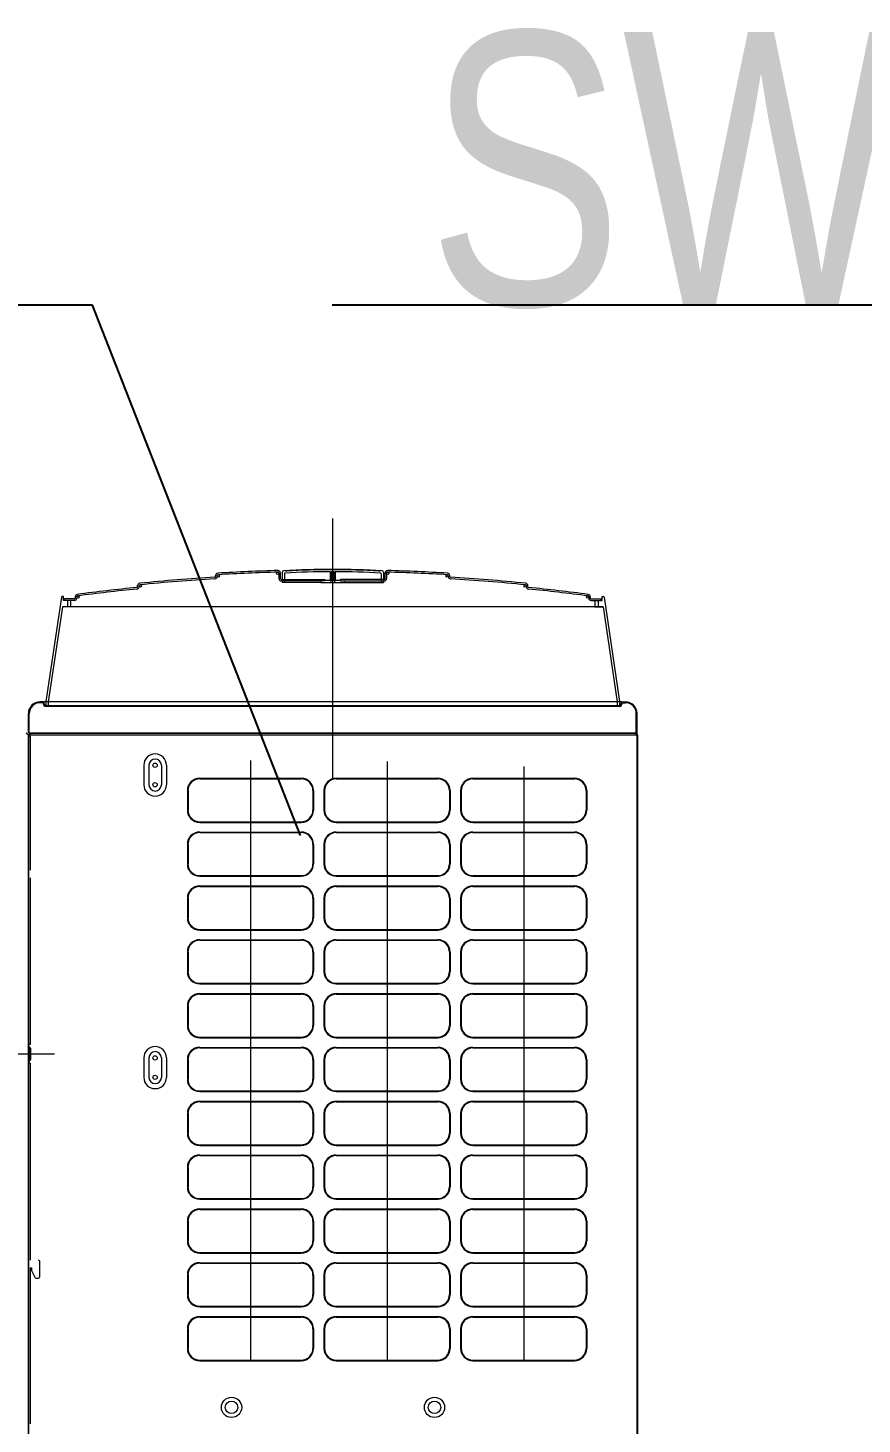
# Model space of a CAD drawing. Extents: x -562219 to -386232, y -244737 to -38219.
# Drawn here: x -458031 to -456963, y -193716 to -191927 of the extents above; entities that cross this region are included whole.
import ezdxf

# ---------------------------------------------------------------- set-up
doc = ezdxf.new("R2010")
doc.units = 0
doc.header["$LTSCALE"] = 1000
doc.header["$MEASUREMENT"] = 0
doc.layers.get('0').update_dxf_attribs({"linetype": 'CONTINUOUS'})
doc.layers.add('SYTM$0$FQCA-OUAC', color=5, linetype='CONTINUOUS', lineweight=18)
doc.layers.add('VRV-DIM', color=3, linetype='CONTINUOUS')
doc.styles.add('HZF', font='ROS', dxfattribs={"width": 0.8, "bigfont": 'JD'})

# ---------------------------------------------------------------- blocks, each defined once
blk = doc.blocks.new('SYTM$0$1')
for p, q in [((389.3, 595.3), (389.3, 927.9)), ((324.4, 859), (324.4, 846)), ((329.4, 861.2), (329.4, 860.1)), ((329.9, 860.7), (329.4, 860.1)), ((386.1, 859.9), (386.1, 849)), ((387.7, 859.9), (387.7, 849)), ((390.9, 859.9), (390.9, 849)), ((392.5, 859.9), (392.5, 849)), ((448.8, 860.7), (449.3, 860.1)), ((449.3, 861.2), (449.3, 860.1)), ((454.3, 859), (454.3, 846)), ((139.5, 840.6), (139.5, 842)), ((141.5, 840.6), (141.5, 842)), ((239.4, 853.7), (239.4, 854.9)), ((241.4, 853.7), (241.4, 854.9)), ((320.4, 858.3), (320.4, 851)), ((322.4, 851), (322.4, 858.2)), ((323.4, 850), (379.3, 850)), ((379.3, 848), (323.4, 848)), ((374.3, 846), (324.4, 846)), ((327.4, 857.1), (327.4, 846)), ((374.3, 848), (374.3, 846)), ((374.3, 846), (404.3, 846)), ((379.3, 850), (379.3, 848)), ((379.3, 849), (399.3, 849)), ((386.1, 849), (392.5, 849)), ((386.8, 849), (386.8, 846)), ((391.8, 846), (391.8, 849)), ((455.3, 850), (399.3, 850)), ((399.3, 850), (399.3, 848)), ((399.3, 848), (455.3, 848)), ((404.3, 848), (404.3, 846)), ((404.3, 846), (454.3, 846)), ((451.3, 857.1), (451.3, 846)), ((456.3, 851), (456.3, 858.2)), ((458.3, 858.3), (458.3, 851)), ((537.2, 853.7), (537.2, 854.9)), ((539.2, 853.7), (539.2, 854.9)), ((637.2, 840.6), (637.2, 842)), ((639.2, 840.6), (639.2, 842)), ((41.9, 827.1), (22.1, 693.6)), ((44.6, 828), (42.9, 828)), ((44.6, 823), (44.6, 828)), ((58.6, 823), (44.6, 823)), ((58.6, 825), (45.8, 825)), ((45.8, 823), (45.8, 825)), ((49.6, 823), (49.6, 815)), ((53.6, 823), (53.6, 815)), ((59.6, 827.7), (59.6, 826)), ((61.6, 827.7), (61.6, 826)), ((717.1, 827.7), (717.1, 826)), ((719.1, 827.7), (719.1, 826)), ((720.1, 825), (732.8, 825)), ((720.1, 823), (734.1, 823)), ((725.1, 823), (725.1, 815)), ((729.1, 823), (729.1, 815)), ((732.8, 823), (732.8, 825)), ((734.1, 823), (734.1, 828)), ((734.1, 828), (735.7, 828)), ((736.7, 827.1), (756.6, 693.6)), ((43.2, 815), (25.1, 693.3)), ((735.5, 815), (43.2, 815)), ((724.6, 815), (735.5, 815)), ((735.5, 815), (753.6, 693.3)), ((759.6, 693.1), (14.7, 693.1)), ((18.4, 692.1), (14.7, 692.1)), ((20.4, 687.1), (18.4, 692.1)), ((21.1, 688.1), (19.1, 693.1)), ((758.3, 687.1), (20.4, 687.1)), ((757.6, 688.1), (21.1, 688.1)), ((22.1, 693.6), (22.1, 688.1)), ((25.1, 693.3), (25.1, 688.1)), ((753.6, 693.3), (753.6, 688.1)), ((756.6, 693.6), (756.6, 688.1)), ((757.6, 688.1), (759.6, 693.1)), ((758.3, 687.1), (760.2, 692.1)), ((759.6, 693.1), (764, 693.1)), ((760.2, 692.1), (764, 692.1)), ((-0.3, 653.6), (-0.3, 678.1)), ((0.7, 653.6), (0.7, 678.1)), ((778, 653.6), (778, 678.1)), ((779, 653.6), (779, 678.1)), ((-0.8, 651.1), (-3.2, 653.1)), ((-0.8, 651.1), (1.4, 653.1)), ((-0.8, 651.1), (1.4, 653.1)), ((-0.8, 651.1), (-0.8, -879.8)), ((-0.8, 651.1), (779.5, 651.1)), ((-0.8, 651.1), (-0.8, -230.4)), ((-0.8, 651.1), (-0.8, -879.8)), ((-0.8, 649.1), (1.8, 649.1)), ((0, 650.7), (2.2, 652.7)), ((0, 650.7), (2.2, 652.7)), ((0, 650.7), (0, -879.8)), ((0, 650.7), (0, 649.1)), ((0, 649.1), (0, 254.4)), ((1.4, 653.6), (779, 653.6)), ((1.4, 653.1), (779.5, 653.1)), ((1.8, 649.1), (1.8, 477.7)), ((778.7, 650.7), (776.5, 652.7)), ((779.7, 651.1), (777.3, 653.1)), ((779.5, 651.1), (777.3, 653.1)), ((778.7, 651.1), (778.7, -879.8)), ((778.7, 650.7), (778.7, -879.8)), ((779.5, 651.1), (779.5, -879.8)), ((779.7, 651.1), (779.7, -879.8)), ((147.4, 611.9), (147.4, 586.9)), ((153.9, 611.9), (153.9, 586.9)), ((169.9, 611.9), (169.9, 586.9)), ((176.4, 611.9), (176.4, 586.9)), ((284, 618.2), (284, -150.7)), ((458.9, 616.6), (458.9, -150.7)), ((633.8, 610.4), (633.8, -150.7)), ((219, 595.3), (349, 595.3)), ((219, 594.5), (349, 594.5)), ((393.9, 595.3), (523.8, 595.3)), ((393.9, 594.5), (523.8, 594.5)), ((568.8, 595.3), (698.7, 595.3)), ((568.8, 594.5), (698.7, 594.5)), ((203.3, 579.5), (203.3, 554.6)), ((204.1, 579.5), (204.1, 554.6)), ((363.9, 579.5), (363.9, 554.6)), ((364.7, 579.5), (364.7, 554.6)), ((378.1, 579.5), (378.1, 554.6)), ((378.9, 579.5), (378.9, 554.6)), ((538.8, 579.5), (538.8, 554.6)), ((539.6, 579.5), (539.6, 554.6)), ((553, 579.5), (553, 554.6)), ((553.8, 579.5), (553.8, 554.6)), ((713.7, 579.5), (713.7, 554.6)), ((714.5, 579.5), (714.5, 554.6)), ((219, 539.6), (349, 539.6)), ((219, 538.8), (349, 538.8)), ((393.9, 539.6), (523.8, 539.6)), ((393.9, 538.8), (523.8, 538.8)), ((568.8, 539.6), (698.7, 539.6)), ((568.8, 538.8), (698.7, 538.8)), ((219, 526.4), (349, 526.4)), ((219, 525.6), (349, 525.6)), ((393.9, 526.4), (523.8, 526.4)), ((393.9, 525.6), (523.8, 525.6)), ((568.8, 526.4), (698.7, 526.4)), ((568.8, 525.6), (698.7, 525.6)), ((203.3, 510.6), (203.3, 485.6)), ((204.1, 510.6), (204.1, 485.6)), ((363.9, 510.6), (363.9, 485.6)), ((364.7, 510.6), (364.7, 485.6)), ((378.1, 510.6), (378.1, 485.6)), ((378.9, 510.6), (378.9, 485.6)), ((538.8, 510.6), (538.8, 485.6)), ((539.6, 510.6), (539.6, 485.6)), ((553, 510.6), (553, 485.6)), ((553.8, 510.6), (553.8, 485.6)), ((713.7, 510.6), (713.7, 485.6)), ((714.5, 510.6), (714.5, 485.6)), ((1.8, 467.7), (1.8, 254.4)), ((219, 470.6), (349, 470.6)), ((219, 469.8), (349, 469.8)), ((393.9, 470.6), (523.8, 470.6)), ((393.9, 469.8), (523.8, 469.8)), ((568.8, 470.6), (698.7, 470.6)), ((568.8, 469.8), (698.7, 469.8)), ((219, 457.4), (349, 457.4)), ((219, 456.6), (349, 456.6)), ((393.9, 457.4), (523.8, 457.4)), ((393.9, 456.6), (523.8, 456.6)), ((568.8, 457.4), (698.7, 457.4)), ((568.8, 456.6), (698.7, 456.6)), ((203.3, 441.6), (203.3, 416.7)), ((204.1, 441.6), (204.1, 416.7)), ((363.9, 441.6), (363.9, 416.7)), ((364.7, 441.6), (364.7, 416.7)), ((378.1, 441.6), (378.1, 416.7)), ((378.9, 441.6), (378.9, 416.7)), ((538.8, 441.6), (538.8, 416.7)), ((539.6, 441.6), (539.6, 416.7)), ((553, 441.6), (553, 416.7)), ((553.8, 441.6), (553.8, 416.7)), ((713.7, 441.6), (713.7, 416.7)), ((714.5, 441.6), (714.5, 416.7)), ((219, 401.7), (349, 401.7)), ((219, 400.9), (349, 400.9)), ((393.9, 401.7), (523.8, 401.7)), ((393.9, 400.9), (523.8, 400.9)), ((568.8, 401.7), (698.7, 401.7)), ((568.8, 400.9), (698.7, 400.9)), ((219, 388.5), (349, 388.5)), ((219, 387.7), (349, 387.7)), ((393.9, 388.5), (523.8, 388.5)), ((393.9, 387.7), (523.8, 387.7)), ((568.8, 388.5), (698.7, 388.5)), ((568.8, 387.7), (698.7, 387.7)), ((203.3, 372.7), (203.3, 347.7)), ((204.1, 372.7), (204.1, 347.7)), ((363.9, 372.7), (363.9, 347.7)), ((364.7, 372.7), (364.7, 347.7)), ((378.1, 372.7), (378.1, 347.7)), ((378.9, 372.7), (378.9, 347.7)), ((538.8, 372.7), (538.8, 347.7)), ((539.6, 372.7), (539.6, 347.7)), ((553, 372.7), (553, 347.7)), ((553.8, 372.7), (553.8, 347.7)), ((713.7, 372.7), (713.7, 347.7)), ((714.5, 372.7), (714.5, 347.7)), ((219, 332.7), (349, 332.7)), ((219, 331.9), (349, 331.9)), ((393.9, 332.7), (523.8, 332.7)), ((393.9, 331.9), (523.8, 331.9)), ((568.8, 332.7), (698.7, 332.7)), ((568.8, 331.9), (698.7, 331.9)), ((219, 319.5), (349, 319.5)), ((219, 318.7), (349, 318.7)), ((393.9, 319.5), (523.8, 319.5)), ((393.9, 318.7), (523.8, 318.7)), ((568.8, 319.5), (698.7, 319.5)), ((568.8, 318.7), (698.7, 318.7)), ((203.3, 303.7), (203.3, 278.8)), ((204.1, 303.7), (204.1, 278.8)), ((363.9, 303.7), (363.9, 278.8)), ((364.7, 303.7), (364.7, 278.8)), ((378.1, 303.7), (378.1, 278.8)), ((378.9, 303.7), (378.9, 278.8)), ((538.8, 303.7), (538.8, 278.8)), ((539.6, 303.7), (539.6, 278.8)), ((553, 303.7), (553, 278.8)), ((553.8, 303.7), (553.8, 278.8)), ((713.7, 303.7), (713.7, 278.8)), ((714.5, 303.7), (714.5, 278.8)), ((1.8, 254.4), (-0.8, 254.4)), ((1.5, 249.4), (-0.8, 252.4)), ((0, 254.4), (0, 252.6)), ((2.3, 249.6), (0, 252.6)), ((219, 263.8), (349, 263.8)), ((219, 263), (349, 263)), ((219, 250.6), (349, 250.6)), ((393.9, 263.8), (523.8, 263.8)), ((393.9, 263), (523.8, 263)), ((393.9, 250.6), (523.8, 250.6)), ((568.8, 263.8), (698.7, 263.8)), ((568.8, 263), (698.7, 263)), ((568.8, 250.6), (698.7, 250.6)), ((-17.4, 242.4), (33.2, 242.4)), ((1.5, 235.4), (-0.8, 232.4)), ((2.3, 235.1), (0, 232.1)), ((1.5, 249.4), (1.5, 235.4)), ((1.5, 244.9), (2.3, 244.9)), ((1.5, 239.9), (2.3, 239.9)), ((2.3, 249.6), (2.3, 235.1)), ((147.4, 237.1), (147.4, 212.2)), ((153.9, 237.1), (153.9, 212.2)), ((169.9, 237.1), (169.9, 212.2)), ((176.4, 237.1), (176.4, 212.2)), ((203.3, 234.8), (203.3, 209.8)), ((204.1, 234.8), (204.1, 209.8)), ((219, 249.8), (349, 249.8)), ((363.9, 234.8), (363.9, 209.8)), ((364.7, 234.8), (364.7, 209.8)), ((378.1, 234.8), (378.1, 209.8)), ((378.9, 234.8), (378.9, 209.8)), ((393.9, 249.8), (523.8, 249.8)), ((538.8, 234.8), (538.8, 209.8)), ((539.6, 234.8), (539.6, 209.8)), ((553, 234.8), (553, 209.8)), ((553.8, 234.8), (553.8, 209.8)), ((568.8, 249.8), (698.7, 249.8)), ((713.7, 234.8), (713.7, 209.8)), ((714.5, 234.8), (714.5, 209.8)), ((1.8, 230.4), (-0.8, 230.4)), ((0, 230.4), (0, 232.1)), ((0, 230.4), (0, -230.4)), ((1.8, 230.4), (1.8, -21.9)), ((219, 194.8), (349, 194.8)), ((219, 194), (349, 194)), ((219, 181.6), (349, 181.6)), ((219, 180.8), (349, 180.8)), ((393.9, 194.8), (523.8, 194.8)), ((393.9, 194), (523.8, 194)), ((393.9, 181.6), (523.8, 181.6)), ((393.9, 180.8), (523.8, 180.8)), ((568.8, 194.8), (698.7, 194.8)), ((568.8, 194), (698.7, 194)), ((568.8, 181.6), (698.7, 181.6)), ((568.8, 180.8), (698.7, 180.8)), ((203.3, 165.8), (203.3, 140.9)), ((204.1, 165.8), (204.1, 140.9)), ((363.9, 165.8), (363.9, 140.9)), ((364.7, 165.8), (364.7, 140.9)), ((378.1, 165.8), (378.1, 140.9)), ((378.9, 165.8), (378.9, 140.9)), ((538.8, 165.8), (538.8, 140.9)), ((539.6, 165.8), (539.6, 140.9)), ((553, 165.8), (553, 140.9)), ((553.8, 165.8), (553.8, 140.9)), ((713.7, 165.8), (713.7, 140.9)), ((714.5, 165.8), (714.5, 140.9)), ((219, 125.9), (349, 125.9)), ((393.9, 125.9), (523.8, 125.9)), ((568.8, 125.9), (698.7, 125.9)), ((219, 125.1), (349, 125.1)), ((219, 112.7), (349, 112.7)), ((219, 111.9), (349, 111.9)), ((393.9, 125.1), (523.8, 125.1)), ((393.9, 112.7), (523.8, 112.7)), ((393.9, 111.9), (523.8, 111.9)), ((568.8, 125.1), (698.7, 125.1)), ((568.8, 112.7), (698.7, 112.7)), ((568.8, 111.9), (698.7, 111.9)), ((203.3, 96.9), (203.3, 71.9)), ((204.1, 96.9), (204.1, 71.9)), ((363.9, 96.9), (363.9, 71.9)), ((364.7, 96.9), (364.7, 71.9)), ((378.1, 96.9), (378.1, 71.9)), ((378.9, 96.9), (378.9, 71.9)), ((538.8, 96.9), (538.8, 71.9)), ((539.6, 96.9), (539.6, 71.9)), ((553, 96.9), (553, 71.9)), ((553.8, 96.9), (553.8, 71.9)), ((713.7, 96.9), (713.7, 71.9)), ((714.5, 96.9), (714.5, 71.9)), ((219, 56.9), (349, 56.9)), ((219, 56.1), (349, 56.1)), ((393.9, 56.9), (523.8, 56.9)), ((393.9, 56.1), (523.8, 56.1)), ((568.8, 56.9), (698.7, 56.9)), ((568.8, 56.1), (698.7, 56.1)), ((219, 43.7), (349, 43.7)), ((219, 42.9), (349, 42.9)), ((393.9, 43.7), (523.8, 43.7)), ((393.9, 42.9), (523.8, 42.9)), ((568.8, 43.7), (698.7, 43.7)), ((568.8, 42.9), (698.7, 42.9)), ((203.3, 27.9), (203.3, 2.9)), ((204.1, 27.9), (204.1, 2.9)), ((363.9, 27.9), (363.9, 2.9)), ((364.7, 27.9), (364.7, 2.9)), ((378.1, 27.9), (378.1, 2.9)), ((378.9, 27.9), (378.9, 2.9)), ((538.8, 27.9), (538.8, 2.9)), ((539.6, 27.9), (539.6, 2.9)), ((553, 27.9), (553, 2.9)), ((553.8, 27.9), (553.8, 2.9)), ((713.7, 27.9), (713.7, 2.9)), ((714.5, 27.9), (714.5, 2.9)), ((219, -12), (349, -12)), ((219, -12.8), (349, -12.8)), ((393.9, -12), (523.8, -12)), ((393.9, -12.8), (523.8, -12.8)), ((568.8, -12), (698.7, -12)), ((568.8, -12.8), (698.7, -12.8)), ((1.8, -31.9), (1.8, -231.7)), ((1.8, -31.9), (3.8, -31.9)), ((3.8, -31.9), (3.8, -34.9)), ((8.8, -44.9), (3.8, -34.9)), ((13.8, -22.9), (13.8, -43.9)), ((219, -25.2), (349, -25.2)), ((219, -26), (349, -26)), ((393.9, -25.2), (523.8, -25.2)), ((393.9, -26), (523.8, -26)), ((568.8, -25.2), (698.7, -25.2)), ((568.8, -26), (698.7, -26)), ((8.8, -44.9), (12.8, -44.9)), ((203.3, -41), (203.3, -66)), ((204.1, -41), (204.1, -66)), ((363.9, -41), (363.9, -66)), ((364.7, -41), (364.7, -66)), ((378.1, -41), (378.1, -66)), ((378.9, -41), (378.9, -66)), ((538.8, -41), (538.8, -66)), ((539.6, -41), (539.6, -66)), ((553, -41), (553, -66)), ((553.8, -41), (553.8, -66)), ((713.7, -41), (713.7, -66)), ((714.5, -41), (714.5, -66)), ((219, -81), (349, -81)), ((219, -81.8), (349, -81.8)), ((393.9, -81), (523.8, -81)), ((393.9, -81.8), (523.8, -81.8)), ((568.8, -81), (698.7, -81)), ((568.8, -81.8), (698.7, -81.8)), ((219, -94.2), (349, -94.2)), ((219, -95), (349, -95)), ((393.9, -94.2), (523.8, -94.2)), ((393.9, -95), (523.8, -95)), ((568.8, -94.2), (698.7, -94.2)), ((568.8, -95), (698.7, -95)), ((203.3, -110), (203.3, -135)), ((204.1, -110), (204.1, -135)), ((363.9, -110), (363.9, -135)), ((364.7, -110), (364.7, -135)), ((378.1, -110), (378.1, -135)), ((378.9, -110), (378.9, -135)), ((538.8, -110), (538.8, -135)), ((539.6, -110), (539.6, -135)), ((553, -110), (553, -135)), ((553.8, -110), (553.8, -135)), ((713.7, -110), (713.7, -135)), ((714.5, -110), (714.5, -135)), ((219, -149.9), (349, -149.9)), ((219, -150.7), (349, -150.7)), ((393.9, -149.9), (523.8, -149.9)), ((393.9, -150.7), (523.8, -150.7)), ((568.8, -149.9), (698.7, -149.9)), ((568.8, -150.7), (698.7, -150.7))]:
    blk.add_line(p, q)
for centre, radius in [((318.9, 857.7), 1.5), ((459.8, 857.7), 1.5), ((143, 841.6), 1.5), ((242.9, 854.4), 1.5), ((535.7, 854.4), 1.5), ((635.7, 841.6), 1.5), ((63.1, 827.3), 1.5), ((715.6, 827.3), 1.5), ((161.9, 611.9), 2.75), ((161.9, 586.9), 2.75), ((161.9, 237.1), 2.75), ((161.9, 212.2), 2.75), ((259.8, -210.5), 13), ((259.8, -210.5), 7.99), ((519.6, -210.5), 13), ((519.6, -210.5), 7.99)]:
    blk.add_circle(centre, radius)
for centre, radius, start, end in [((389.3, -1646), 2508.3, 91.6, 93.3615), ((389.3, -1646), 2506.3, 91.6, 93.3615), ((319.4, 858.2), 3, 0, 91.6), ((319.4, 858.2), 0.999, 0, 91.6), ((326.4, 859), 2, 93.6193, 180), ((389.3, -136.4), 999.3, 86.3807, 93.6193), ((389.3, -136.4), 996.3, 90.1839, 93.5113), ((389.3, -136.4), 998.8, 86.5872, 93.4128), ((389.3, -136.4), 996.3, 89.9081, 90.092), ((389.3, -136.4), 996.3, 86.4887, 89.8161), ((452.3, 859), 2, 0, 86.3807), ((459.3, 858.2), 3, 88.4, 180), ((459.3, 858.2), 0.999, 88.4, 180), ((389.3, -1646), 2506.3, 86.6385, 88.4), ((389.3, -1646), 2508.3, 86.6385, 88.4), ((138.5, 840.6), 0.999, 275.7599, 0), ((138.5, 840.6), 3, 275.7599, 0), ((142.5, 842), 3, 95.6655, 180), ((142.5, 842), 0.999, 95.6655, 180), ((389.3, -1646), 2503.3, 93.4545, 95.6655), ((389.3, -1646), 2501.3, 93.4545, 95.6655), ((238.4, 853.7), 0.999, 273.4545, 0), ((238.4, 853.7), 3, 273.4545, 0), ((242.4, 854.9), 3, 93.3615, 180), ((242.4, 854.9), 0.999, 93.3615, 180), ((323.4, 851), 3, 180, 270), ((323.4, 851), 3, 180, 270), ((323.4, 851), 0.999, 180, 270), ((323.4, 851), 0.999, 180, 270), ((328.4, 857.1), 0.999, 93.5113, 180), ((450.3, 857.1), 0.999, 0, 86.4887), ((455.3, 851), 3, 270, 0), ((455.3, 851), 0.999, 270, 0), ((536.2, 854.9), 0.999, 0, 86.6385), ((536.2, 854.9), 3, 0, 86.6385), ((540.2, 853.7), 3, 180, 266.5455), ((540.2, 853.7), 0.999, 180, 266.5455), ((389.3, -1646), 2501.3, 84.3345, 86.5455), ((389.3, -1646), 2503.3, 84.3345, 86.5455), ((636.2, 842), 0.999, 0, 84.3345), ((636.2, 842), 3, 0, 84.3345), ((640.2, 840.6), 3, 180, 264.2401), ((640.2, 840.6), 0.999, 180, 264.2401), ((42.9, 827), 0.999, 90, 171.5422), ((58.6, 826), 3, 270, 0), ((58.6, 826), 0.999, 270, 0), ((62.6, 827.7), 3, 97.5249, 180), ((62.6, 827.7), 0.999, 97.5249, 180), ((389.3, -1646), 2498.3, 95.7599, 97.5249), ((389.3, -1646), 2496.3, 95.7599, 97.5249), ((389.3, -1646), 2496.3, 82.4751, 84.2401), ((389.3, -1646), 2498.3, 82.4751, 84.2401), ((716.1, 827.7), 0.999, 0, 82.4751), ((716.1, 827.7), 3, 0, 82.4751), ((720.1, 826), 3, 180, 270), ((720.1, 826), 0.999, 180, 270), ((735.7, 827), 0.999, 8.4578, 90), ((14.7, 678.1), 15, 90, 180), ((14.7, 678.1), 14, 90, 180), ((764, 678.1), 15, 0, 90), ((764, 678.1), 14, 0, 90), ((161.9, 611.9), 14.5, 0, 180), ((161.9, 611.9), 7.99, 0, 180), ((219, 579.5), 15.8, 90, 180), ((219, 579.5), 15, 90, 180), ((349, 579.5), 15.8, 0, 90), ((349, 579.5), 15, 0, 90), ((393.9, 579.5), 15.8, 90, 180), ((393.9, 579.5), 15, 90, 180), ((523.8, 579.5), 15.8, 0, 90), ((523.8, 579.5), 15, 0, 90), ((568.8, 579.5), 15.8, 90, 180), ((568.8, 579.5), 15, 90, 180), ((698.7, 579.5), 15.8, 0, 90), ((698.7, 579.5), 15, 0, 90), ((161.9, 586.9), 14.5, 180, 0), ((161.9, 586.9), 7.99, 180, 0), ((219, 554.6), 15.8, 180, 270), ((219, 554.6), 15, 180, 270), ((349, 554.6), 15, 270, 0), ((349, 554.6), 15.8, 270, 0), ((393.9, 554.6), 15.8, 180, 270), ((393.9, 554.6), 15, 180, 270), ((523.8, 554.6), 15, 270, 0), ((523.8, 554.6), 15.8, 270, 0), ((568.8, 554.6), 15.8, 180, 270), ((568.8, 554.6), 15, 180, 270), ((698.7, 554.6), 15, 270, 0), ((698.7, 554.6), 15.8, 270, 0), ((219, 510.6), 15.8, 90, 180), ((219, 510.6), 15, 90, 180), ((349, 510.6), 15.8, 0, 90), ((349, 510.6), 15, 0, 90), ((393.9, 510.6), 15.8, 90, 180), ((393.9, 510.6), 15, 90, 180), ((523.8, 510.6), 15.8, 0, 90), ((523.8, 510.6), 15, 0, 90), ((568.8, 510.6), 15.8, 90, 180), ((568.8, 510.6), 15, 90, 180), ((698.7, 510.6), 15.8, 0, 90), ((698.7, 510.6), 15, 0, 90), ((219, 485.6), 15.8, 180, 270), ((219, 485.6), 15, 180, 270), ((349, 485.6), 15, 270, 0), ((349, 485.6), 15.8, 270, 0), ((393.9, 485.6), 15.8, 180, 270), ((393.9, 485.6), 15, 180, 270), ((523.8, 485.6), 15, 270, 0), ((523.8, 485.6), 15.8, 270, 0), ((568.8, 485.6), 15.8, 180, 270), ((568.8, 485.6), 15, 180, 270), ((698.7, 485.6), 15, 270, 0), ((698.7, 485.6), 15.8, 270, 0), ((219, 441.6), 15.8, 90, 180), ((219, 441.6), 15, 90, 180), ((349, 441.6), 15.8, 0, 90), ((349, 441.6), 15, 0, 90), ((393.9, 441.6), 15.8, 90, 180), ((393.9, 441.6), 15, 90, 180), ((523.8, 441.6), 15.8, 0, 90), ((523.8, 441.6), 15, 0, 90), ((568.8, 441.6), 15.8, 90, 180), ((568.8, 441.6), 15, 90, 180), ((698.7, 441.6), 15.8, 0, 90), ((698.7, 441.6), 15, 0, 90), ((219, 416.7), 15.8, 180, 270), ((219, 416.7), 15, 180, 270), ((349, 416.7), 15, 270, 0), ((349, 416.7), 15.8, 270, 0), ((393.9, 416.7), 15.8, 180, 270), ((393.9, 416.7), 15, 180, 270), ((523.8, 416.7), 15, 270, 0), ((523.8, 416.7), 15.8, 270, 0), ((568.8, 416.7), 15.8, 180, 270), ((568.8, 416.7), 15, 180, 270), ((698.7, 416.7), 15, 270, 0), ((698.7, 416.7), 15.8, 270, 0), ((219, 372.7), 15.8, 90, 180), ((219, 372.7), 15, 90, 180), ((349, 372.7), 15.8, 0, 90), ((349, 372.7), 15, 0, 90), ((393.9, 372.7), 15.8, 90, 180), ((393.9, 372.7), 15, 90, 180), ((523.8, 372.7), 15.8, 0, 90), ((523.8, 372.7), 15, 0, 90), ((568.8, 372.7), 15.8, 90, 180), ((568.8, 372.7), 15, 90, 180), ((698.7, 372.7), 15.8, 0, 90), ((698.7, 372.7), 15, 0, 90), ((219, 347.7), 15.8, 180, 270), ((219, 347.7), 15, 180, 270), ((349, 347.7), 15, 270, 0), ((349, 347.7), 15.8, 270, 0), ((393.9, 347.7), 15.8, 180, 270), ((393.9, 347.7), 15, 180, 270), ((523.8, 347.7), 15, 270, 0), ((523.8, 347.7), 15.8, 270, 0), ((568.8, 347.7), 15.8, 180, 270), ((568.8, 347.7), 15, 180, 270), ((698.7, 347.7), 15, 270, 0), ((698.7, 347.7), 15.8, 270, 0), ((219, 303.7), 15.8, 90, 180), ((219, 303.7), 15, 90, 180), ((349, 303.7), 15.8, 0, 90), ((349, 303.7), 15, 0, 90), ((393.9, 303.7), 15.8, 90, 180), ((393.9, 303.7), 15, 90, 180), ((523.8, 303.7), 15.8, 0, 90), ((523.8, 303.7), 15, 0, 90), ((568.8, 303.7), 15.8, 90, 180), ((568.8, 303.7), 15, 90, 180), ((698.7, 303.7), 15.8, 0, 90), ((698.7, 303.7), 15, 0, 90), ((219, 278.8), 15.8, 180, 270), ((219, 278.8), 15, 180, 270), ((349, 278.8), 15, 270, 0), ((349, 278.8), 15.8, 270, 0), ((393.9, 278.8), 15.8, 180, 270), ((393.9, 278.8), 15, 180, 270), ((523.8, 278.8), 15, 270, 0), ((523.8, 278.8), 15.8, 270, 0), ((568.8, 278.8), 15.8, 180, 270), ((568.8, 278.8), 15, 180, 270), ((698.7, 278.8), 15, 270, 0), ((698.7, 278.8), 15.8, 270, 0), ((161.9, 237.1), 14.5, 0, 180), ((219, 234.8), 15.8, 90, 180), ((349, 234.8), 15.8, 0, 90), ((393.9, 234.8), 15.8, 90, 180), ((523.8, 234.8), 15.8, 0, 90), ((568.8, 234.8), 15.8, 90, 180), ((698.7, 234.8), 15.8, 0, 90), ((161.9, 237.1), 7.99, 0, 180), ((219, 234.8), 15, 90, 180), ((349, 234.8), 15, 0, 90), ((393.9, 234.8), 15, 90, 180), ((523.8, 234.8), 15, 0, 90), ((568.8, 234.8), 15, 90, 180), ((698.7, 234.8), 15, 0, 90), ((161.9, 212.2), 14.5, 180, 0), ((161.9, 212.2), 7.99, 180, 0), ((219, 209.8), 15.8, 180, 270), ((219, 209.8), 15, 180, 270), ((349, 209.8), 15, 270, 0), ((349, 209.8), 15.8, 270, 0), ((393.9, 209.8), 15.8, 180, 270), ((393.9, 209.8), 15, 180, 270), ((523.8, 209.8), 15, 270, 0), ((523.8, 209.8), 15.8, 270, 0), ((568.8, 209.8), 15.8, 180, 270), ((568.8, 209.8), 15, 180, 270), ((698.7, 209.8), 15, 270, 0), ((698.7, 209.8), 15.8, 270, 0), ((219, 165.8), 15.8, 90, 180), ((219, 165.8), 15, 90, 180), ((349, 165.8), 15.8, 0, 90), ((349, 165.8), 15, 0, 90), ((393.9, 165.8), 15.8, 90, 180), ((393.9, 165.8), 15, 90, 180), ((523.8, 165.8), 15.8, 0, 90), ((523.8, 165.8), 15, 0, 90), ((568.8, 165.8), 15.8, 90, 180), ((568.8, 165.8), 15, 90, 180), ((698.7, 165.8), 15.8, 0, 90), ((698.7, 165.8), 15, 0, 90), ((219, 140.9), 15.8, 180, 270), ((219, 140.9), 15, 180, 270), ((349, 140.9), 15, 270, 0), ((349, 140.9), 15.8, 270, 0), ((393.9, 140.9), 15.8, 180, 270), ((393.9, 140.9), 15, 180, 270), ((523.8, 140.9), 15, 270, 0), ((523.8, 140.9), 15.8, 270, 0), ((568.8, 140.9), 15.8, 180, 270), ((568.8, 140.9), 15, 180, 270), ((698.7, 140.9), 15, 270, 0), ((698.7, 140.9), 15.8, 270, 0), ((219, 96.9), 15.8, 90, 180), ((219, 96.9), 15, 90, 180), ((349, 96.9), 15.8, 0, 90), ((349, 96.9), 15, 0, 90), ((393.9, 96.9), 15.8, 90, 180), ((393.9, 96.9), 15, 90, 180), ((523.8, 96.9), 15.8, 0, 90), ((523.8, 96.9), 15, 0, 90), ((568.8, 96.9), 15.8, 90, 180), ((568.8, 96.9), 15, 90, 180), ((698.7, 96.9), 15.8, 0, 90), ((698.7, 96.9), 15, 0, 90), ((219, 71.9), 15.8, 180, 270), ((219, 71.9), 15, 180, 270), ((349, 71.9), 15, 270, 0), ((349, 71.9), 15.8, 270, 0), ((393.9, 71.9), 15.8, 180, 270), ((393.9, 71.9), 15, 180, 270), ((523.8, 71.9), 15, 270, 0), ((523.8, 71.9), 15.8, 270, 0), ((568.8, 71.9), 15.8, 180, 270), ((568.8, 71.9), 15, 180, 270), ((698.7, 71.9), 15, 270, 0), ((698.7, 71.9), 15.8, 270, 0), ((219, 27.9), 15.8, 90, 180), ((219, 27.9), 15, 90, 180), ((349, 27.9), 15.8, 0, 90), ((349, 27.9), 15, 0, 90), ((393.9, 27.9), 15.8, 90, 180), ((393.9, 27.9), 15, 90, 180), ((523.8, 27.9), 15.8, 0, 90), ((523.8, 27.9), 15, 0, 90), ((568.8, 27.9), 15.8, 90, 180), ((568.8, 27.9), 15, 90, 180), ((698.7, 27.9), 15.8, 0, 90), ((698.7, 27.9), 15, 0, 90), ((219, 2.9), 15.8, 180, 270), ((219, 2.9), 15, 180, 270), ((349, 2.9), 15, 270, 0), ((349, 2.9), 15.8, 270, 0), ((393.9, 2.9), 15.8, 180, 270), ((393.9, 2.9), 15, 180, 270), ((523.8, 2.9), 15, 270, 0), ((523.8, 2.9), 15.8, 270, 0), ((568.8, 2.9), 15.8, 180, 270), ((568.8, 2.9), 15, 180, 270), ((698.7, 2.9), 15, 270, 0), ((698.7, 2.9), 15.8, 270, 0), ((12.8, -22.9), 0.999, 0, 90), ((219, -41), 15.8, 90, 180), ((219, -41), 15, 90, 180), ((349, -41), 15.8, 0, 90), ((349, -41), 15, 0, 90), ((393.9, -41), 15.8, 90, 180), ((393.9, -41), 15, 90, 180), ((523.8, -41), 15.8, 0, 90), ((523.8, -41), 15, 0, 90), ((568.8, -41), 15.8, 90, 180), ((568.8, -41), 15, 90, 180), ((698.7, -41), 15.8, 0, 90), ((698.7, -41), 15, 0, 90), ((12.8, -43.9), 0.999, 270, 0), ((219, -66), 15.8, 180, 270), ((219, -66), 15, 180, 270), ((349, -66), 15, 270, 0), ((349, -66), 15.8, 270, 0), ((393.9, -66), 15.8, 180, 270), ((393.9, -66), 15, 180, 270), ((523.8, -66), 15, 270, 0), ((523.8, -66), 15.8, 270, 0), ((568.8, -66), 15.8, 180, 270), ((568.8, -66), 15, 180, 270), ((698.7, -66), 15, 270, 0), ((698.7, -66), 15.8, 270, 0), ((219, -110), 15.8, 90, 180), ((219, -110), 15, 90, 180), ((349, -110), 15.8, 0, 90), ((349, -110), 15, 0, 90), ((393.9, -110), 15.8, 90, 180), ((393.9, -110), 15, 90, 180), ((523.8, -110), 15.8, 0, 90), ((523.8, -110), 15, 0, 90), ((568.8, -110), 15.8, 90, 180), ((568.8, -110), 15, 90, 180), ((698.7, -110), 15.8, 0, 90), ((698.7, -110), 15, 0, 90), ((219, -135), 15.8, 180, 270), ((219, -135), 15, 180, 270), ((349, -135), 15, 270, 0), ((349, -135), 15.8, 270, 0), ((393.9, -135), 15.8, 180, 270), ((393.9, -135), 15, 180, 270), ((523.8, -135), 15, 270, 0), ((523.8, -135), 15.8, 270, 0), ((568.8, -135), 15.8, 180, 270), ((568.8, -135), 15, 180, 270), ((698.7, -135), 15, 270, 0), ((698.7, -135), 15.8, 270, 0)]:
    blk.add_arc(centre, radius, start, end)

msp = doc.modelspace()

# ---------------------------------------------------------------- linework, layer by layer
at = {"layer": 'VRV-DIM'}
for p, q in [((-457948.5, -192282.7), (-459310.8, -192282.7)), ((-457682.4, -192962), (-457948.5, -192282.7)), ((-456279.3, -192282.7), (-457641.6, -192282.7))]:
    msp.add_line(p, q, dxfattribs=at)

# ---------------------------------------------------------------- block references
at = {"layer": 'SYTM$0$FQCA-OUAC'}
msp.add_blockref('SYTM$0$1', (-458030.4, -193483.8), dxfattribs=at)

# ---------------------------------------------------------------- texts
at = {"layer": 'VRV-DIM', "color": 7, "style": 'HZF', "width": 0.8}
msp.add_text('SW-3', height=350, dxfattribs=at).set_placement((-457519.7, -192282.7))

doc.saveas('drawing.dxf')
